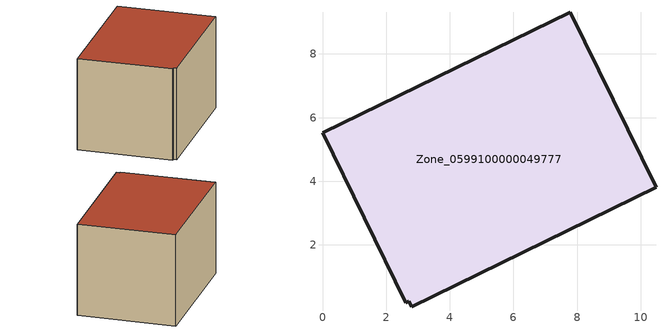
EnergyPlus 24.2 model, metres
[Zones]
Zone_0599100000049777
 floor ground (C_G): 2.71,0.24 2.61,0.19 0,5.53 7.79,9.32 10.48,3.81 2.8,0.05 z0
 wall outside (C_F): 10.48,3.81 7.79,9.32 0,5.53 2.61,0.19 2.71,0.24 2.8,0.05 10.48,3.81 z0:5.88
 roof outside (C_R): 2.8,0.05 10.48,3.81 7.79,9.32 0,5.53 2.61,0.19 2.71,0.24 z5.88
[BUILDING]
Pand.0599100000049777: North Axis=0; Terrain=City; Loads Convergence Tolerance Value=0.04; Temperature Convergence Tolerance Value=0.4; Solar Distribution=FullExterior; Maximum Number of Warmup Days=25; Minimum Number of Warmup Days=1
[Site:Location]
Rotterdam.The.Hague.AP_ZH_NLD Design_Conditions: Latitude=51.96; Longitude=4.45; Time Zone=1; Elevation=-4.5
[SITE:GROUNDTEMPERATURE:BUILDINGSURFACE]
18, 18, 18, 18, 18, 18, 18, 18, 18, 18, 18, 18
[MATERIAL] Thermal Absorptance=0.9; Solar Absorptance=0.7; Visible Absorptance=0.7
Name | Roughness | Thickness | Conductivity | Density | Specific Heat
G.TI.1946-1964 | MediumSmooth | 0.15 | 1 | 540 | 1210
F.TI.1946-1964 | Rough | 0.3 | 0.857143 | 1920 | 840
R.TI.1946-1964 | MediumRough | 0.2 | 0.277778 | 1500 | 1000
[CONSTRUCTION]
C_G: G.TI.1946-1964
C_F: F.TI.1946-1964
C_R: R.TI.1946-1964
[ZONE]
Zone_0599100000049777: Type=1; Multiplier=1; Ceiling Height=Autocalculate; Volume=Autocalculate; Floor Area=autocalculate; Part of Total Floor Area=Yes
[ZONEINFILTRATION:DESIGNFLOWRATE]
Infil_Zone_0599100000049777: Zone or ZoneList or Space or SpaceList=Zone_0599100000049777; Schedule=AlwaysOn; Design Flow Rate Calculation Method=Flow/Area; Flow Rate per Floor Area=0.003; Constant Term Coefficient=1; Temperature Term Coefficient=0; Velocity Term Coefficient=0; Velocity Squared Term Coefficient=0
[HVACTEMPLATE:ZONE:IDEALLOADSAIRSYSTEM]
Zone_0599100000049777: Maximum Heating Supply Air Temperature=50; Minimum Cooling Supply Air Temperature=13; Maximum Heating Supply Air Humidity Ratio=0.0156; Minimum Cooling Supply Air Humidity Ratio=0.0077; Heating Limit=NoLimit; Cooling Limit=NoLimit; Dehumidification Control Type=ConstantSensibleHeatRatio; Cooling Sensible Heat Ratio=0.7; Dehumidification Setpoint=60; Humidification Control Type=None; Humidification Setpoint=30; Outdoor Air Method=None; Outdoor Air Flow Rate per Person=0.00944; Outdoor Air Flow Rate per Zone Floor Area=0; Outdoor Air Flow Rate per Zone=0; Demand Controlled Ventilation Type=None; Outdoor Air Economizer Type=NoEconomizer; Heat Recovery Type=None; Sensible Heat Recovery Effectiveness=0.7; Latent Heat Recovery Effectiveness=0.65
[ZONECONTROL:THERMOSTAT]
ThermostatControl_Zone_0599100000049777: Zone or ZoneList=Zone_0599100000049777; Control Type Schedule=DualSetpointControlType; Control 1=Thermostat_Zone_0599100000049777; Temperature Difference Between Cutout And Setpoint=0
[THERMOSTATSETPOINT:DUALSETPOINT]
Thermostat_Zone_0599100000049777: Heating Setpoint Temperature Schedule=HeatingSetpoint_Zone_0599100000049777; Cooling Setpoint Temperature Schedule=CoolingSetpoint_Zone_0599100000049777
[SCHEDULE:COMPACT]
HeatingSetpoint_Zone_0599100000049777: Through: 12/31, For: AllDays, Until: 24:00, 21
CoolingSetpoint_Zone_0599100000049777: Through: 12/31, For: AllDays, Until: 24:00, 24
DualSetpointControlType: Through: 12/31, For: AllDays, Until: 24:00, 4
AlwaysOn: Through: 12/31, For: AllDays, Until: 24:00, 1
